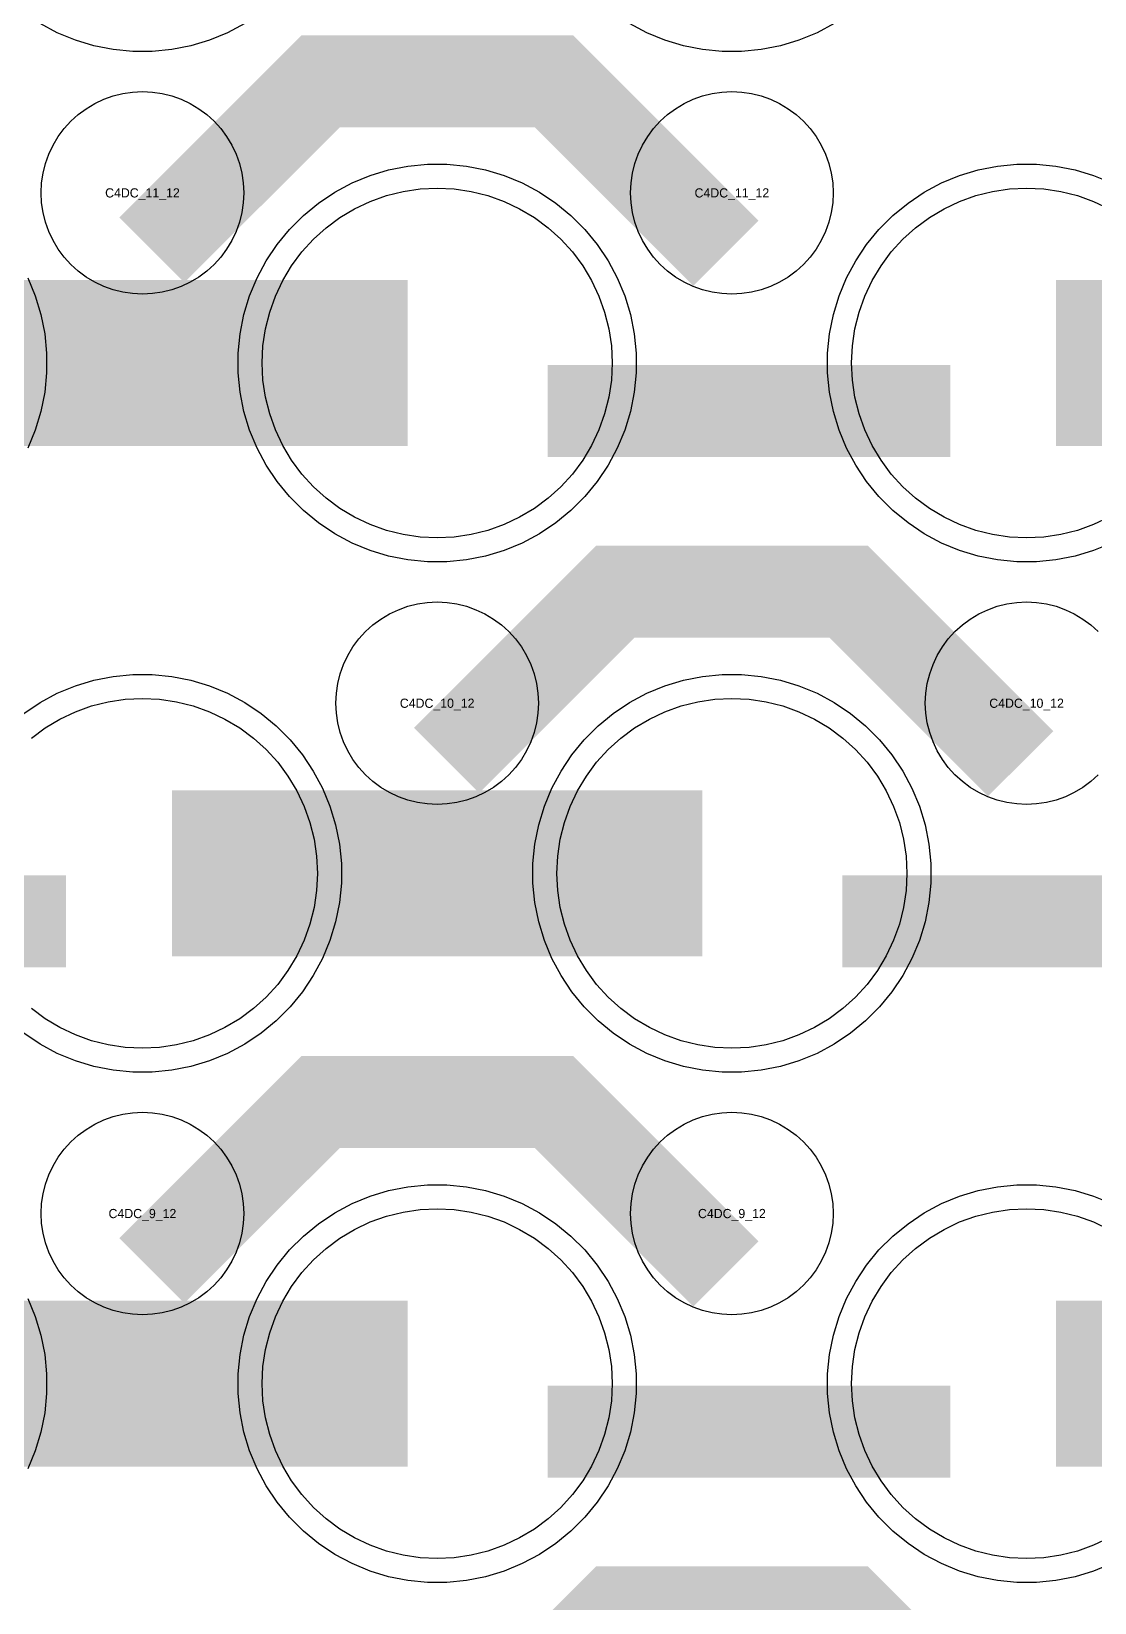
# Model space of a CAD drawing. Extents: x -11880 to 11880, y -14992 to 14992.
# Drawn here: x -8190.1 to -7901.5, y -13651.9 to -13225.3 of the extents above; entities that cross this region are included whole.
import ezdxf
from ezdxf.enums import TextEntityAlignment as Align

# ---------------------------------------------------------------- set-up
doc = ezdxf.new("R2010")
doc.units = 0
doc.header["$MEASUREMENT"] = 0
for name, color, linetype in [('GDS_775_DT_237', 138, 'CONTINUOUS'), ('RDL1_FS', 34, 'CONTINUOUS'), ('RDL_BS', 160, 'CONTINUOUS')]:
    doc.layers.add(name, color=color, linetype=linetype)

msp = doc.modelspace()

# ---------------------------------------------------------------- linework, layer by layer
at = {"layer": 'RDL1_FS'}
for points in [[(-8080, -13362.869), (-8084.657, -13362.64), (-8089.268, -13361.956), (-8093.791, -13360.824), (-8098.181, -13359.252), (-8102.395, -13357.26), (-8106.395, -13354.862), (-8110.14, -13352.084), (-8113.594, -13348.954), (-8116.724, -13345.5), (-8119.502, -13341.755), (-8121.9, -13337.755), (-8123.892, -13333.541), (-8125.464, -13329.151), (-8126.596, -13324.628), (-8127.28, -13320.017), (-8127.509, -13315.36), (-8127.28, -13310.703), (-8126.596, -13306.092), (-8125.464, -13301.569), (-8123.892, -13297.179), (-8121.9, -13292.965), (-8119.502, -13288.965), (-8116.724, -13285.22), (-8113.594, -13281.766), (-8110.14, -13278.636), (-8106.395, -13275.858), (-8102.395, -13273.46), (-8098.181, -13271.468), (-8093.791, -13269.896), (-8089.268, -13268.764), (-8084.657, -13268.08), (-8080, -13267.851), (-8075.343, -13268.08), (-8070.732, -13268.764), (-8066.209, -13269.896), (-8061.819, -13271.468), (-8057.605, -13273.46), (-8053.605, -13275.858), (-8049.86, -13278.636), (-8046.406, -13281.766), (-8043.276, -13285.22), (-8040.498, -13288.965), (-8038.1, -13292.965), (-8036.108, -13297.179), (-8034.536, -13301.569), (-8033.404, -13306.092), (-8032.72, -13310.703), (-8032.491, -13315.36), (-8032.72, -13320.017), (-8033.404, -13324.628), (-8034.536, -13329.151), (-8036.108, -13333.541), (-8038.1, -13337.755), (-8040.498, -13341.755), (-8043.276, -13345.5), (-8046.406, -13348.954), (-8049.86, -13352.084), (-8053.605, -13354.862), (-8057.605, -13357.26), (-8061.819, -13359.252), (-8066.209, -13360.824), (-8070.732, -13361.956), (-8075.343, -13362.64)], [(-8000, -13501.434), (-8004.657, -13501.205), (-8009.268, -13500.521), (-8013.791, -13499.389), (-8018.181, -13497.817), (-8022.395, -13495.825), (-8026.395, -13493.427), (-8030.14, -13490.649), (-8033.594, -13487.519), (-8036.724, -13484.065), (-8039.502, -13480.32), (-8041.9, -13476.32), (-8043.892, -13472.106), (-8045.464, -13467.716), (-8046.596, -13463.193), (-8047.28, -13458.582), (-8047.509, -13453.925), (-8047.28, -13449.268), (-8046.596, -13444.657), (-8045.464, -13440.134), (-8043.892, -13435.744), (-8041.9, -13431.53), (-8039.502, -13427.53), (-8036.724, -13423.785), (-8033.594, -13420.331), (-8030.14, -13417.201), (-8026.395, -13414.423), (-8022.395, -13412.025), (-8018.181, -13410.033), (-8013.791, -13408.461), (-8009.268, -13407.329), (-8004.657, -13406.645), (-8000, -13406.416), (-7995.343, -13406.645), (-7990.732, -13407.329), (-7986.209, -13408.461), (-7981.819, -13410.033), (-7977.605, -13412.025), (-7973.605, -13414.423), (-7969.86, -13417.201), (-7966.406, -13420.331), (-7963.276, -13423.785), (-7960.498, -13427.53), (-7958.1, -13431.53), (-7956.108, -13435.744), (-7954.536, -13440.134), (-7953.404, -13444.657), (-7952.72, -13449.268), (-7952.491, -13453.925), (-7952.72, -13458.582), (-7953.404, -13463.193), (-7954.536, -13467.716), (-7956.108, -13472.106), (-7958.1, -13476.32), (-7960.498, -13480.32), (-7963.276, -13484.065), (-7966.406, -13487.519), (-7969.86, -13490.649), (-7973.605, -13493.427), (-7977.605, -13495.825), (-7981.819, -13497.817), (-7986.209, -13499.389), (-7990.732, -13500.521), (-7995.343, -13501.205)]]:
    msp.add_lwpolyline(points, close=True, dxfattribs=at)
for points in [[(-7897.605, -13357.26), (-7901.819, -13359.252), (-7906.209, -13360.824), (-7910.732, -13361.956), (-7915.343, -13362.64), (-7920, -13362.869), (-7924.657, -13362.64), (-7929.268, -13361.956), (-7933.791, -13360.824), (-7938.181, -13359.252), (-7942.395, -13357.26), (-7946.395, -13354.862), (-7950.14, -13352.084), (-7953.594, -13348.954), (-7956.724, -13345.5), (-7959.502, -13341.755), (-7961.9, -13337.755), (-7963.892, -13333.541), (-7965.464, -13329.151), (-7966.596, -13324.628), (-7967.28, -13320.017), (-7967.509, -13315.36), (-7967.28, -13310.703), (-7966.596, -13306.092), (-7965.464, -13301.569), (-7963.892, -13297.179), (-7961.9, -13292.965), (-7959.502, -13288.965), (-7956.724, -13285.22), (-7953.594, -13281.766), (-7950.14, -13278.636), (-7946.395, -13275.858), (-7942.395, -13273.46), (-7938.181, -13271.468), (-7933.791, -13269.896), (-7929.268, -13268.764), (-7924.657, -13268.08), (-7920, -13267.851), (-7915.343, -13268.08), (-7910.732, -13268.764), (-7906.209, -13269.896), (-7901.819, -13271.468), (-7897.605, -13273.46)], [(-8190.14, -13417.201), (-8186.395, -13414.423), (-8182.395, -13412.025), (-8178.181, -13410.033), (-8173.791, -13408.461), (-8169.268, -13407.329), (-8164.657, -13406.645), (-8160, -13406.416), (-8155.343, -13406.645), (-8150.732, -13407.329), (-8146.209, -13408.461), (-8141.819, -13410.033), (-8137.605, -13412.025), (-8133.605, -13414.423), (-8129.86, -13417.201), (-8126.406, -13420.331), (-8123.276, -13423.785), (-8120.498, -13427.53), (-8118.1, -13431.53), (-8116.108, -13435.744), (-8114.536, -13440.134), (-8113.404, -13444.657), (-8112.72, -13449.268), (-8112.491, -13453.925), (-8112.72, -13458.582), (-8113.404, -13463.193), (-8114.536, -13467.716), (-8116.108, -13472.106), (-8118.1, -13476.32), (-8120.498, -13480.32), (-8123.276, -13484.065), (-8126.406, -13487.519), (-8129.86, -13490.649), (-8133.605, -13493.427), (-8137.605, -13495.825), (-8141.819, -13497.817), (-8146.209, -13499.389), (-8150.732, -13500.521), (-8155.343, -13501.205), (-8160, -13501.434), (-8164.657, -13501.205), (-8169.268, -13500.521), (-8173.791, -13499.389), (-8178.181, -13497.817), (-8182.395, -13495.825), (-8186.395, -13493.427), (-8190.14, -13490.649)]]:
    msp.add_lwpolyline(points, dxfattribs=at)
for points in [[(-8231.998, -13315.36, 45, 45, 0), (-8159.998, -13315.36, 45, 45, 0)], [(-8159.998, -13315.36, 45, 45, 0), (-8087.998, -13315.36, 45, 45, 0)], [(-7911.998, -13315.36, 45, 45, 0), (-7839.998, -13315.36, 45, 45, 0)], [(-8151.998, -13453.925, 45, 45, 0), (-8079.998, -13453.925, 45, 45, 0)], [(-8079.998, -13453.925, 45, 45, 0), (-8007.998, -13453.925, 45, 45, 0)]]:
    msp.add_lwpolyline(points, format="xyseb", dxfattribs=at)
at = {"layer": 'RDL1_FS', "color": 241, "true_color": 0xf7abae}
msp.add_lwpolyline([(-8080, -13639.994), (-8084.657, -13639.765), (-8089.268, -13639.081), (-8093.791, -13637.949), (-8098.181, -13636.377), (-8102.395, -13634.385), (-8106.395, -13631.987), (-8110.14, -13629.209), (-8113.594, -13626.079), (-8116.724, -13622.625), (-8119.502, -13618.88), (-8121.9, -13614.88), (-8123.892, -13610.666), (-8125.464, -13606.276), (-8126.596, -13601.753), (-8127.28, -13597.142), (-8127.509, -13592.485), (-8127.28, -13587.828), (-8126.596, -13583.217), (-8125.464, -13578.694), (-8123.892, -13574.304), (-8121.9, -13570.09), (-8119.502, -13566.09), (-8116.724, -13562.345), (-8113.594, -13558.891), (-8110.14, -13555.761), (-8106.395, -13552.983), (-8102.395, -13550.585), (-8098.181, -13548.593), (-8093.791, -13547.021), (-8089.268, -13545.889), (-8084.657, -13545.205), (-8080, -13544.976), (-8075.343, -13545.205), (-8070.732, -13545.889), (-8066.209, -13547.021), (-8061.819, -13548.593), (-8057.605, -13550.585), (-8053.605, -13552.983), (-8049.86, -13555.761), (-8046.406, -13558.891), (-8043.276, -13562.345), (-8040.498, -13566.09), (-8038.1, -13570.09), (-8036.108, -13574.304), (-8034.536, -13578.694), (-8033.404, -13583.217), (-8032.72, -13587.828), (-8032.491, -13592.485), (-8032.72, -13597.142), (-8033.404, -13601.753), (-8034.536, -13606.276), (-8036.108, -13610.666), (-8038.1, -13614.88), (-8040.498, -13618.88), (-8043.276, -13622.625), (-8046.406, -13626.079), (-8049.86, -13629.209), (-8053.605, -13631.987), (-8057.605, -13634.385), (-8061.819, -13636.377), (-8066.209, -13637.949), (-8070.732, -13639.081), (-8075.343, -13639.765)], close=True, dxfattribs=at)
msp.add_lwpolyline([(-7897.605, -13634.385), (-7901.819, -13636.377), (-7906.209, -13637.949), (-7910.732, -13639.081), (-7915.343, -13639.765), (-7920, -13639.994), (-7924.657, -13639.765), (-7929.268, -13639.081), (-7933.791, -13637.949), (-7938.181, -13636.377), (-7942.395, -13634.385), (-7946.395, -13631.987), (-7950.14, -13629.209), (-7953.594, -13626.079), (-7956.724, -13622.625), (-7959.502, -13618.88), (-7961.9, -13614.88), (-7963.892, -13610.666), (-7965.464, -13606.276), (-7966.596, -13601.753), (-7967.28, -13597.142), (-7967.509, -13592.485), (-7967.28, -13587.828), (-7966.596, -13583.217), (-7965.464, -13578.694), (-7963.892, -13574.304), (-7961.9, -13570.09), (-7959.502, -13566.09), (-7956.724, -13562.345), (-7953.594, -13558.891), (-7950.14, -13555.761), (-7946.395, -13552.983), (-7942.395, -13550.585), (-7938.181, -13548.593), (-7933.791, -13547.021), (-7929.268, -13545.889), (-7924.657, -13545.205), (-7920, -13544.976), (-7915.343, -13545.205), (-7910.732, -13545.889), (-7906.209, -13547.021), (-7901.819, -13548.593), (-7897.605, -13550.585)], dxfattribs=at)
for points in [[(-8231.998, -13592.485, 45, 45, 0), (-8159.998, -13592.485, 45, 45, 0)], [(-8159.998, -13592.485, 45, 45, 0), (-8087.998, -13592.485, 45, 45, 0)], [(-7911.998, -13592.485, 45, 45, 0), (-7839.998, -13592.485, 45, 45, 0)]]:
    msp.add_lwpolyline(points, format="xyseb", dxfattribs=at)
at = {"layer": 'RDL_BS'}
for points in [[(-8132.223, -13223.178), (-8136.885, -13225.67), (-8141.795, -13227.701), (-8146.835, -13229.232), (-8152.062, -13230.278), (-8157.356, -13230.795), (-8162.644, -13230.795), (-8167.938, -13230.278), (-8173.165, -13229.232), (-8178.205, -13227.701), (-8183.115, -13225.67), (-8187.777, -13223.178)], [(-7972.223, -13223.178), (-7976.885, -13225.67), (-7981.795, -13227.701), (-7986.835, -13229.232), (-7992.062, -13230.278), (-7997.356, -13230.795), (-8002.644, -13230.795), (-8007.938, -13230.278), (-8013.165, -13229.232), (-8018.205, -13227.701), (-8023.115, -13225.67), (-8027.777, -13223.178)], [(-7896.885, -13364.235), (-7901.795, -13366.266), (-7906.835, -13367.797), (-7912.062, -13368.843), (-7917.356, -13369.36), (-7922.644, -13369.36), (-7927.938, -13368.843), (-7933.165, -13367.797), (-7938.205, -13366.266), (-7943.115, -13364.235), (-7947.777, -13361.743), (-7952.191, -13358.796), (-7956.292, -13355.434), (-7960.074, -13351.652), (-7963.436, -13347.551), (-7966.383, -13343.137), (-7968.875, -13338.475), (-7970.906, -13333.565), (-7972.437, -13328.525), (-7973.483, -13323.298), (-7974, -13318.004), (-7974, -13312.716), (-7973.483, -13307.422), (-7972.437, -13302.195), (-7970.906, -13297.155), (-7968.875, -13292.245), (-7966.383, -13287.583), (-7963.436, -13283.169), (-7960.074, -13279.068), (-7956.292, -13275.286), (-7952.191, -13271.924), (-7947.777, -13268.977), (-7943.115, -13266.485), (-7938.205, -13264.454), (-7933.165, -13262.923), (-7927.938, -13261.877), (-7922.644, -13261.36), (-7917.356, -13261.36), (-7912.062, -13261.877), (-7906.835, -13262.923), (-7901.795, -13264.454), (-7896.885, -13266.485)], [(-8191.125, -13292.245), (-8189.094, -13297.155), (-8187.563, -13302.195), (-8186.517, -13307.422), (-8186, -13312.716), (-8186, -13318.004), (-8186.517, -13323.298), (-8187.563, -13328.525), (-8189.094, -13333.565), (-8191.125, -13338.475)], [(-7900.558, -13427.179), (-7902.557, -13428.991), (-7904.72, -13430.594), (-7907.044, -13431.987), (-7909.481, -13433.139), (-7912.016, -13434.046), (-7914.635, -13434.703), (-7917.307, -13435.099), (-7920, -13435.231), (-7922.693, -13435.099), (-7925.365, -13434.703), (-7927.984, -13434.046), (-7930.519, -13433.139), (-7932.956, -13431.987), (-7935.28, -13430.594), (-7937.443, -13428.991), (-7939.442, -13427.179), (-7941.254, -13425.18), (-7942.857, -13423.017), (-7944.25, -13420.693), (-7945.402, -13418.256), (-7946.309, -13415.721), (-7946.966, -13413.102), (-7947.362, -13410.43), (-7947.494, -13407.737), (-7947.362, -13405.044), (-7946.966, -13402.372), (-7946.309, -13399.753), (-7945.402, -13397.218), (-7944.25, -13394.781), (-7942.857, -13392.457), (-7941.254, -13390.294), (-7939.442, -13388.295), (-7937.443, -13386.483), (-7935.28, -13384.88), (-7932.956, -13383.487), (-7930.519, -13382.335), (-7927.984, -13381.428), (-7925.365, -13380.771), (-7922.693, -13380.375), (-7920, -13380.243), (-7917.307, -13380.375), (-7914.635, -13380.771), (-7912.016, -13381.428), (-7909.481, -13382.335), (-7907.044, -13383.487), (-7904.72, -13384.88), (-7902.557, -13386.483), (-7900.558, -13388.295)], [(-8192.191, -13410.489), (-8187.777, -13407.542), (-8183.115, -13405.05), (-8178.205, -13403.019), (-8173.165, -13401.488), (-8167.938, -13400.442), (-8162.644, -13399.925), (-8157.356, -13399.925), (-8152.062, -13400.442), (-8146.835, -13401.488), (-8141.795, -13403.019), (-8136.885, -13405.05), (-8132.223, -13407.542), (-8127.809, -13410.489), (-8123.708, -13413.851), (-8119.926, -13417.633), (-8116.564, -13421.734), (-8113.617, -13426.148), (-8111.125, -13430.81), (-8109.094, -13435.72), (-8107.563, -13440.76), (-8106.517, -13445.987), (-8106, -13451.281), (-8106, -13456.569), (-8106.517, -13461.863), (-8107.563, -13467.09), (-8109.094, -13472.13), (-8111.125, -13477.04), (-8113.617, -13481.702), (-8116.564, -13486.116), (-8119.926, -13490.217), (-8123.708, -13493.999), (-8127.809, -13497.361), (-8132.223, -13500.308), (-8136.885, -13502.8), (-8141.795, -13504.831), (-8146.835, -13506.362), (-8152.062, -13507.408), (-8157.356, -13507.925), (-8162.644, -13507.925), (-8167.938, -13507.408), (-8173.165, -13506.362), (-8178.205, -13504.831), (-8183.115, -13502.8), (-8187.777, -13500.308), (-8192.191, -13497.361)]]:
    msp.add_lwpolyline(points, dxfattribs=at)
for points in [[(-8157.438, -13284.674, 25, 25, 0), (-8111.623, -13238.859, 25, 25, 0), (-8078.07, -13238.859, 25, 25, 0)], [(-8001.599, -13285.573, 25, 25, 0), (-8048.313, -13238.859, 25, 25, 0), (-8078.071, -13238.859, 25, 25, 0)], [(-8049.984, -13328.373, 25, 25, 0), (-7940.719, -13328.373, 25, 25, 0)], [(-8077.438, -13423.239, 25, 25, 0), (-8031.623, -13377.424, 25, 25, 0), (-7998.07, -13377.424, 25, 25, 0)], [(-7921.599, -13424.138, 25, 25, 0), (-7968.313, -13377.424, 25, 25, 0), (-7998.071, -13377.424, 25, 25, 0)], [(-8289.984, -13466.938, 25, 25, 0), (-8180.719, -13466.938, 25, 25, 0)], [(-7969.984, -13466.938, 25, 25, 0), (-7860.719, -13466.938, 25, 25, 0)], [(-8157.438, -13561.799, 25, 25, 0), (-8111.623, -13515.984, 25, 25, 0), (-8078.07, -13515.984, 25, 25, 0)], [(-8001.599, -13562.698, 25, 25, 0), (-8048.313, -13515.984, 25, 25, 0), (-8078.071, -13515.984, 25, 25, 0)], [(-8077.438, -13700.364, 25, 25, 0), (-8031.623, -13654.549, 25, 25, 0), (-7998.07, -13654.549, 25, 25, 0)], [(-7921.599, -13701.263, 25, 25, 0), (-7968.313, -13654.549, 25, 25, 0), (-7998.071, -13654.549, 25, 25, 0)]]:
    msp.add_lwpolyline(points, format="xyseb", dxfattribs=at)
for points in [[(-8160, -13296.666), (-8162.693, -13296.534), (-8165.365, -13296.138), (-8167.984, -13295.481), (-8170.519, -13294.574), (-8172.956, -13293.422), (-8175.28, -13292.029), (-8177.443, -13290.426), (-8179.442, -13288.614), (-8181.254, -13286.615), (-8182.857, -13284.452), (-8184.25, -13282.128), (-8185.402, -13279.691), (-8186.309, -13277.156), (-8186.966, -13274.537), (-8187.362, -13271.865), (-8187.494, -13269.172), (-8187.362, -13266.479), (-8186.966, -13263.807), (-8186.309, -13261.188), (-8185.402, -13258.653), (-8184.25, -13256.216), (-8182.857, -13253.892), (-8181.254, -13251.729), (-8179.442, -13249.73), (-8177.443, -13247.918), (-8175.28, -13246.315), (-8172.956, -13244.922), (-8170.519, -13243.77), (-8167.984, -13242.863), (-8165.365, -13242.206), (-8162.693, -13241.81), (-8160, -13241.678), (-8157.307, -13241.81), (-8154.635, -13242.206), (-8152.016, -13242.863), (-8149.481, -13243.77), (-8147.044, -13244.922), (-8144.72, -13246.315), (-8142.557, -13247.918), (-8140.558, -13249.73), (-8138.746, -13251.729), (-8137.143, -13253.892), (-8135.75, -13256.216), (-8134.598, -13258.653), (-8133.691, -13261.188), (-8133.034, -13263.807), (-8132.638, -13266.479), (-8132.506, -13269.172), (-8132.638, -13271.865), (-8133.034, -13274.537), (-8133.691, -13277.156), (-8134.598, -13279.691), (-8135.75, -13282.128), (-8137.143, -13284.452), (-8138.746, -13286.615), (-8140.558, -13288.614), (-8142.557, -13290.426), (-8144.72, -13292.029), (-8147.044, -13293.422), (-8149.481, -13294.574), (-8152.016, -13295.481), (-8154.635, -13296.138), (-8157.307, -13296.534)], [(-8000, -13296.666), (-8002.693, -13296.534), (-8005.365, -13296.138), (-8007.984, -13295.481), (-8010.519, -13294.574), (-8012.956, -13293.422), (-8015.28, -13292.029), (-8017.443, -13290.426), (-8019.442, -13288.614), (-8021.254, -13286.615), (-8022.857, -13284.452), (-8024.25, -13282.128), (-8025.402, -13279.691), (-8026.309, -13277.156), (-8026.966, -13274.537), (-8027.362, -13271.865), (-8027.494, -13269.172), (-8027.362, -13266.479), (-8026.966, -13263.807), (-8026.309, -13261.188), (-8025.402, -13258.653), (-8024.25, -13256.216), (-8022.857, -13253.892), (-8021.254, -13251.729), (-8019.442, -13249.73), (-8017.443, -13247.918), (-8015.28, -13246.315), (-8012.956, -13244.922), (-8010.519, -13243.77), (-8007.984, -13242.863), (-8005.365, -13242.206), (-8002.693, -13241.81), (-8000, -13241.678), (-7997.307, -13241.81), (-7994.635, -13242.206), (-7992.016, -13242.863), (-7989.481, -13243.77), (-7987.044, -13244.922), (-7984.72, -13246.315), (-7982.557, -13247.918), (-7980.558, -13249.73), (-7978.746, -13251.729), (-7977.143, -13253.892), (-7975.75, -13256.216), (-7974.598, -13258.653), (-7973.691, -13261.188), (-7973.034, -13263.807), (-7972.638, -13266.479), (-7972.506, -13269.172), (-7972.638, -13271.865), (-7973.034, -13274.537), (-7973.691, -13277.156), (-7974.598, -13279.691), (-7975.75, -13282.128), (-7977.143, -13284.452), (-7978.746, -13286.615), (-7980.558, -13288.614), (-7982.557, -13290.426), (-7984.72, -13292.029), (-7987.044, -13293.422), (-7989.481, -13294.574), (-7992.016, -13295.481), (-7994.635, -13296.138), (-7997.307, -13296.534)], [(-8082.644, -13369.36), (-8087.938, -13368.843), (-8093.165, -13367.797), (-8098.205, -13366.266), (-8103.115, -13364.235), (-8107.777, -13361.743), (-8112.191, -13358.796), (-8116.292, -13355.434), (-8120.074, -13351.652), (-8123.436, -13347.551), (-8126.383, -13343.137), (-8128.875, -13338.475), (-8130.906, -13333.565), (-8132.437, -13328.525), (-8133.483, -13323.298), (-8134, -13318.004), (-8134, -13312.716), (-8133.483, -13307.422), (-8132.437, -13302.195), (-8130.906, -13297.155), (-8128.875, -13292.245), (-8126.383, -13287.583), (-8123.436, -13283.169), (-8120.074, -13279.068), (-8116.292, -13275.286), (-8112.191, -13271.924), (-8107.777, -13268.977), (-8103.115, -13266.485), (-8098.205, -13264.454), (-8093.165, -13262.923), (-8087.938, -13261.877), (-8082.644, -13261.36), (-8077.356, -13261.36), (-8072.062, -13261.877), (-8066.835, -13262.923), (-8061.795, -13264.454), (-8056.885, -13266.485), (-8052.223, -13268.977), (-8047.809, -13271.924), (-8043.708, -13275.286), (-8039.926, -13279.068), (-8036.564, -13283.169), (-8033.617, -13287.583), (-8031.125, -13292.245), (-8029.094, -13297.155), (-8027.563, -13302.195), (-8026.517, -13307.422), (-8026, -13312.716), (-8026, -13318.004), (-8026.517, -13323.298), (-8027.563, -13328.525), (-8029.094, -13333.565), (-8031.125, -13338.475), (-8033.617, -13343.137), (-8036.564, -13347.551), (-8039.926, -13351.652), (-8043.708, -13355.434), (-8047.809, -13358.796), (-8052.223, -13361.743), (-8056.885, -13364.235), (-8061.795, -13366.266), (-8066.835, -13367.797), (-8072.062, -13368.843), (-8077.356, -13369.36)], [(-8080, -13435.231), (-8082.693, -13435.099), (-8085.365, -13434.703), (-8087.984, -13434.046), (-8090.519, -13433.139), (-8092.956, -13431.987), (-8095.28, -13430.594), (-8097.443, -13428.991), (-8099.442, -13427.179), (-8101.254, -13425.18), (-8102.857, -13423.017), (-8104.25, -13420.693), (-8105.402, -13418.256), (-8106.309, -13415.721), (-8106.966, -13413.102), (-8107.362, -13410.43), (-8107.494, -13407.737), (-8107.362, -13405.044), (-8106.966, -13402.372), (-8106.309, -13399.753), (-8105.402, -13397.218), (-8104.25, -13394.781), (-8102.857, -13392.457), (-8101.254, -13390.294), (-8099.442, -13388.295), (-8097.443, -13386.483), (-8095.28, -13384.88), (-8092.956, -13383.487), (-8090.519, -13382.335), (-8087.984, -13381.428), (-8085.365, -13380.771), (-8082.693, -13380.375), (-8080, -13380.243), (-8077.307, -13380.375), (-8074.635, -13380.771), (-8072.016, -13381.428), (-8069.481, -13382.335), (-8067.044, -13383.487), (-8064.72, -13384.88), (-8062.557, -13386.483), (-8060.558, -13388.295), (-8058.746, -13390.294), (-8057.143, -13392.457), (-8055.75, -13394.781), (-8054.598, -13397.218), (-8053.691, -13399.753), (-8053.034, -13402.372), (-8052.638, -13405.044), (-8052.506, -13407.737), (-8052.638, -13410.43), (-8053.034, -13413.102), (-8053.691, -13415.721), (-8054.598, -13418.256), (-8055.75, -13420.693), (-8057.143, -13423.017), (-8058.746, -13425.18), (-8060.558, -13427.179), (-8062.557, -13428.991), (-8064.72, -13430.594), (-8067.044, -13431.987), (-8069.481, -13433.139), (-8072.016, -13434.046), (-8074.635, -13434.703), (-8077.307, -13435.099)], [(-8002.644, -13507.925), (-8007.938, -13507.408), (-8013.165, -13506.362), (-8018.205, -13504.831), (-8023.115, -13502.8), (-8027.777, -13500.308), (-8032.191, -13497.361), (-8036.292, -13493.999), (-8040.074, -13490.217), (-8043.436, -13486.116), (-8046.383, -13481.702), (-8048.875, -13477.04), (-8050.906, -13472.13), (-8052.437, -13467.09), (-8053.483, -13461.863), (-8054, -13456.569), (-8054, -13451.281), (-8053.483, -13445.987), (-8052.437, -13440.76), (-8050.906, -13435.72), (-8048.875, -13430.81), (-8046.383, -13426.148), (-8043.436, -13421.734), (-8040.074, -13417.633), (-8036.292, -13413.851), (-8032.191, -13410.489), (-8027.777, -13407.542), (-8023.115, -13405.05), (-8018.205, -13403.019), (-8013.165, -13401.488), (-8007.938, -13400.442), (-8002.644, -13399.925), (-7997.356, -13399.925), (-7992.062, -13400.442), (-7986.835, -13401.488), (-7981.795, -13403.019), (-7976.885, -13405.05), (-7972.223, -13407.542), (-7967.809, -13410.489), (-7963.708, -13413.851), (-7959.926, -13417.633), (-7956.564, -13421.734), (-7953.617, -13426.148), (-7951.125, -13430.81), (-7949.094, -13435.72), (-7947.563, -13440.76), (-7946.517, -13445.987), (-7946, -13451.281), (-7946, -13456.569), (-7946.517, -13461.863), (-7947.563, -13467.09), (-7949.094, -13472.13), (-7951.125, -13477.04), (-7953.617, -13481.702), (-7956.564, -13486.116), (-7959.926, -13490.217), (-7963.708, -13493.999), (-7967.809, -13497.361), (-7972.223, -13500.308), (-7976.885, -13502.8), (-7981.795, -13504.831), (-7986.835, -13506.362), (-7992.062, -13507.408), (-7997.356, -13507.925)], [(-8160, -13573.791), (-8162.693, -13573.659), (-8165.365, -13573.263), (-8167.984, -13572.606), (-8170.519, -13571.699), (-8172.956, -13570.547), (-8175.28, -13569.154), (-8177.443, -13567.551), (-8179.442, -13565.739), (-8181.254, -13563.74), (-8182.857, -13561.577), (-8184.25, -13559.253), (-8185.402, -13556.816), (-8186.309, -13554.281), (-8186.966, -13551.662), (-8187.362, -13548.99), (-8187.494, -13546.297), (-8187.362, -13543.604), (-8186.966, -13540.932), (-8186.309, -13538.313), (-8185.402, -13535.778), (-8184.25, -13533.341), (-8182.857, -13531.017), (-8181.254, -13528.854), (-8179.442, -13526.855), (-8177.443, -13525.043), (-8175.28, -13523.44), (-8172.956, -13522.047), (-8170.519, -13520.895), (-8167.984, -13519.988), (-8165.365, -13519.331), (-8162.693, -13518.935), (-8160, -13518.803), (-8157.307, -13518.935), (-8154.635, -13519.331), (-8152.016, -13519.988), (-8149.481, -13520.895), (-8147.044, -13522.047), (-8144.72, -13523.44), (-8142.557, -13525.043), (-8140.558, -13526.855), (-8138.746, -13528.854), (-8137.143, -13531.017), (-8135.75, -13533.341), (-8134.598, -13535.778), (-8133.691, -13538.313), (-8133.034, -13540.932), (-8132.638, -13543.604), (-8132.506, -13546.297), (-8132.638, -13548.99), (-8133.034, -13551.662), (-8133.691, -13554.281), (-8134.598, -13556.816), (-8135.75, -13559.253), (-8137.143, -13561.577), (-8138.746, -13563.74), (-8140.558, -13565.739), (-8142.557, -13567.551), (-8144.72, -13569.154), (-8147.044, -13570.547), (-8149.481, -13571.699), (-8152.016, -13572.606), (-8154.635, -13573.263), (-8157.307, -13573.659)], [(-8000, -13573.791), (-8002.693, -13573.659), (-8005.365, -13573.263), (-8007.984, -13572.606), (-8010.519, -13571.699), (-8012.956, -13570.547), (-8015.28, -13569.154), (-8017.443, -13567.551), (-8019.442, -13565.739), (-8021.254, -13563.74), (-8022.857, -13561.577), (-8024.25, -13559.253), (-8025.402, -13556.816), (-8026.309, -13554.281), (-8026.966, -13551.662), (-8027.362, -13548.99), (-8027.494, -13546.297), (-8027.362, -13543.604), (-8026.966, -13540.932), (-8026.309, -13538.313), (-8025.402, -13535.778), (-8024.25, -13533.341), (-8022.857, -13531.017), (-8021.254, -13528.854), (-8019.442, -13526.855), (-8017.443, -13525.043), (-8015.28, -13523.44), (-8012.956, -13522.047), (-8010.519, -13520.895), (-8007.984, -13519.988), (-8005.365, -13519.331), (-8002.693, -13518.935), (-8000, -13518.803), (-7997.307, -13518.935), (-7994.635, -13519.331), (-7992.016, -13519.988), (-7989.481, -13520.895), (-7987.044, -13522.047), (-7984.72, -13523.44), (-7982.557, -13525.043), (-7980.558, -13526.855), (-7978.746, -13528.854), (-7977.143, -13531.017), (-7975.75, -13533.341), (-7974.598, -13535.778), (-7973.691, -13538.313), (-7973.034, -13540.932), (-7972.638, -13543.604), (-7972.506, -13546.297), (-7972.638, -13548.99), (-7973.034, -13551.662), (-7973.691, -13554.281), (-7974.598, -13556.816), (-7975.75, -13559.253), (-7977.143, -13561.577), (-7978.746, -13563.74), (-7980.558, -13565.739), (-7982.557, -13567.551), (-7984.72, -13569.154), (-7987.044, -13570.547), (-7989.481, -13571.699), (-7992.016, -13572.606), (-7994.635, -13573.263), (-7997.307, -13573.659)]]:
    msp.add_lwpolyline(points, close=True, dxfattribs=at)
at = {"layer": 'RDL_BS', "color": 241, "true_color": 0xf7abae}
msp.add_lwpolyline([(-8082.644, -13646.485), (-8087.938, -13645.968), (-8093.165, -13644.922), (-8098.205, -13643.391), (-8103.115, -13641.36), (-8107.777, -13638.868), (-8112.191, -13635.921), (-8116.292, -13632.559), (-8120.074, -13628.777), (-8123.436, -13624.676), (-8126.383, -13620.262), (-8128.875, -13615.6), (-8130.906, -13610.69), (-8132.437, -13605.65), (-8133.483, -13600.423), (-8134, -13595.129), (-8134, -13589.841), (-8133.483, -13584.547), (-8132.437, -13579.32), (-8130.906, -13574.28), (-8128.875, -13569.37), (-8126.383, -13564.708), (-8123.436, -13560.294), (-8120.074, -13556.193), (-8116.292, -13552.411), (-8112.191, -13549.049), (-8107.777, -13546.102), (-8103.115, -13543.61), (-8098.205, -13541.579), (-8093.165, -13540.048), (-8087.938, -13539.002), (-8082.644, -13538.485), (-8077.356, -13538.485), (-8072.062, -13539.002), (-8066.835, -13540.048), (-8061.795, -13541.579), (-8056.885, -13543.61), (-8052.223, -13546.102), (-8047.809, -13549.049), (-8043.708, -13552.411), (-8039.926, -13556.193), (-8036.564, -13560.294), (-8033.617, -13564.708), (-8031.125, -13569.37), (-8029.094, -13574.28), (-8027.563, -13579.32), (-8026.517, -13584.547), (-8026, -13589.841), (-8026, -13595.129), (-8026.517, -13600.423), (-8027.563, -13605.65), (-8029.094, -13610.69), (-8031.125, -13615.6), (-8033.617, -13620.262), (-8036.564, -13624.676), (-8039.926, -13628.777), (-8043.708, -13632.559), (-8047.809, -13635.921), (-8052.223, -13638.868), (-8056.885, -13641.36), (-8061.795, -13643.391), (-8066.835, -13644.922), (-8072.062, -13645.968), (-8077.356, -13646.485)], close=True, dxfattribs=at)
for points in [[(-7896.885, -13641.36), (-7901.795, -13643.391), (-7906.835, -13644.922), (-7912.062, -13645.968), (-7917.356, -13646.485), (-7922.644, -13646.485), (-7927.938, -13645.968), (-7933.165, -13644.922), (-7938.205, -13643.391), (-7943.115, -13641.36), (-7947.777, -13638.868), (-7952.191, -13635.921), (-7956.292, -13632.559), (-7960.074, -13628.777), (-7963.436, -13624.676), (-7966.383, -13620.262), (-7968.875, -13615.6), (-7970.906, -13610.69), (-7972.437, -13605.65), (-7973.483, -13600.423), (-7974, -13595.129), (-7974, -13589.841), (-7973.483, -13584.547), (-7972.437, -13579.32), (-7970.906, -13574.28), (-7968.875, -13569.37), (-7966.383, -13564.708), (-7963.436, -13560.294), (-7960.074, -13556.193), (-7956.292, -13552.411), (-7952.191, -13549.049), (-7947.777, -13546.102), (-7943.115, -13543.61), (-7938.205, -13541.579), (-7933.165, -13540.048), (-7927.938, -13539.002), (-7922.644, -13538.485), (-7917.356, -13538.485), (-7912.062, -13539.002), (-7906.835, -13540.048), (-7901.795, -13541.579), (-7896.885, -13543.61)], [(-8191.125, -13569.37), (-8189.094, -13574.28), (-8187.563, -13579.32), (-8186.517, -13584.547), (-8186, -13589.841), (-8186, -13595.129), (-8186.517, -13600.423), (-8187.563, -13605.65), (-8189.094, -13610.69), (-8191.125, -13615.6)]]:
    msp.add_lwpolyline(points, dxfattribs=at)
msp.add_lwpolyline([(-8049.984, -13605.498, 25, 25, 0), (-7940.719, -13605.498, 25, 25, 0)], format="xyseb", dxfattribs=at)

# ---------------------------------------------------------------- texts
at = {"layer": 'GDS_775_DT_237'}
for s, p in [('C4DC_11_12', (-8160, -13269.172)), ('C4DC_11_12', (-8160, -13269.172)), ('C4DC_11_12', (-8000, -13269.172)), ('C4DC_11_12', (-8000, -13269.172)), ('C4DC_10_12', (-8080, -13407.737)), ('C4DC_10_12', (-8080, -13407.737)), ('C4DC_10_12', (-7920, -13407.737)), ('C4DC_10_12', (-7920, -13407.737)), ('C4DC_9_12', (-8160, -13546.297)), ('C4DC_9_12', (-8160, -13546.297)), ('C4DC_9_12', (-8000, -13546.297)), ('C4DC_9_12', (-8000, -13546.297))]:
    msp.add_text(s, height=2.5, dxfattribs=at).set_placement(p, align=Align.MIDDLE_CENTER)

doc.saveas('drawing.dxf')
